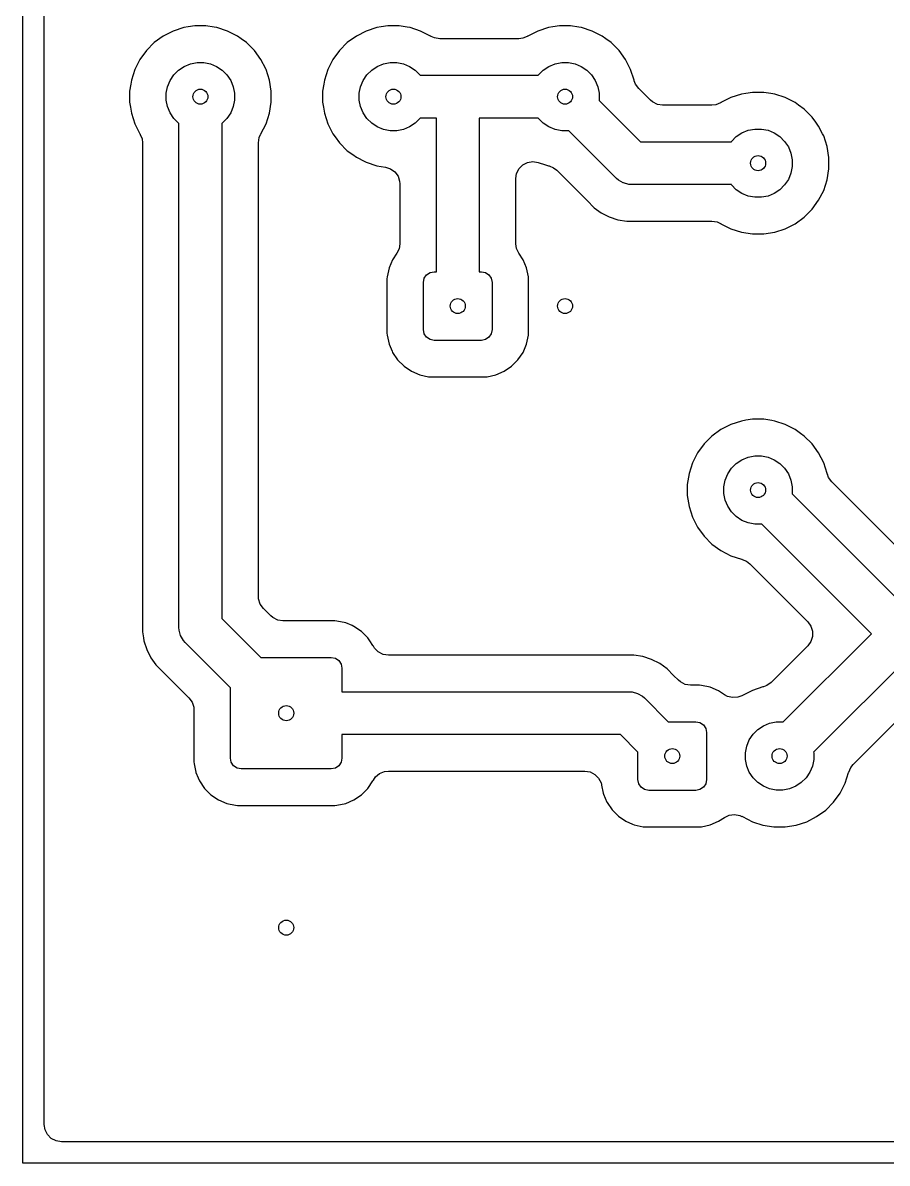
# Model space of a CAD drawing. Header units: millimetres. Extents: x 100 to 163, y -140.5 to -100.
# Drawn here: x 100 to 120.15, y -140.5 to -113.92 of the extents above; entities that cross this region are included whole.
import ezdxf

# ---------------------------------------------------------------- set-up
doc = ezdxf.new("R2010")
doc.units = ezdxf.units.MM
doc.layers.add('B.Cu', color=253, linetype='CONTINUOUS', true_color=0x83a598)
doc.layers.add('Edge.Cuts', color=40, linetype='CONTINUOUS', true_color=0xfabd2f)

msp = doc.modelspace()

# ---------------------------------------------------------------- linework, layer by layer
at = {"layer": 'B.Cu', "linetype": 'CONTINUOUS'}
for p, q in [((100.5005, -139.6005), (100.5005, -111.385946)), ((103.753505, -114.03014), (103.506427, -114.110421)), ((103.856145, -114.013884), (103.753505, -114.03014)), ((104.010103, -113.9895), (103.856145, -114.013884)), ((104.269897, -113.9895), (104.010103, -113.9895)), ((104.462344, -114.01998), (104.269897, -113.9895)), ((104.526494, -114.03014), (104.462344, -114.01998)), ((104.773572, -114.110421), (104.526494, -114.03014)), ((108.253505, -114.03014), (108.006427, -114.110421)), ((108.356145, -114.013884), (108.253505, -114.03014)), ((108.510103, -113.9895), (108.356145, -114.013884)), ((108.769897, -113.9895), (108.510103, -113.9895)), ((108.962344, -114.01998), (108.769897, -113.9895)), ((109.026494, -114.03014), (108.962344, -114.01998)), ((109.273572, -114.110421), (109.026494, -114.03014)), ((112.253505, -114.03014), (112.006427, -114.110421)), ((112.356145, -114.013884), (112.253505, -114.03014)), ((112.510103, -113.9895), (112.356145, -114.013884)), ((112.769897, -113.9895), (112.510103, -113.9895)), ((112.962344, -114.01998), (112.769897, -113.9895)), ((113.026494, -114.03014), (112.962344, -114.01998)), ((113.273572, -114.110421), (113.026494, -114.03014)), ((103.274949, -114.228365), (103.064773, -114.381067)), ((103.506424, -114.110422), (103.274949, -114.228365)), ((103.506427, -114.110421), (103.506424, -114.110422)), ((104.773575, -114.110422), (104.773572, -114.110421)), ((105.00505, -114.228365), (104.773575, -114.110422)), ((105.089195, -114.2895), (105.00505, -114.228365)), ((105.215229, -114.381069), (105.089195, -114.2895)), ((107.774949, -114.228365), (107.564773, -114.381067)), ((108.006424, -114.110422), (107.774949, -114.228365)), ((108.006427, -114.110421), (108.006424, -114.110422)), ((109.273575, -114.110422), (109.273572, -114.110421)), ((109.505046, -114.228363), (109.273575, -114.110422)), ((109.508854, -114.230697), (109.505046, -114.228363)), ((109.516965, -114.234436), (109.508854, -114.230697)), ((109.519019, -114.235483), (109.516965, -114.234436)), ((109.51906, -114.235402), (109.519019, -114.235483)), ((109.594043, -114.269972), (109.51906, -114.235402)), ((109.717341, -114.2895), (109.594043, -114.269972)), ((111.562659, -114.2895), (109.717341, -114.2895)), ((111.655815, -114.278473), (111.562659, -114.2895)), ((111.760739, -114.235008), (111.655815, -114.278473)), ((111.760981, -114.235483), (111.760739, -114.235008)), ((111.767017, -114.232407), (111.760981, -114.235483)), ((111.771146, -114.230697), (111.767017, -114.232407)), ((111.774953, -114.228363), (111.771146, -114.230697)), ((112.006424, -114.110422), (111.774953, -114.228363)), ((112.006427, -114.110421), (112.006424, -114.110422)), ((113.273575, -114.110422), (113.273572, -114.110421)), ((113.50505, -114.228365), (113.273575, -114.110422)), ((113.589195, -114.2895), (113.50505, -114.228365)), ((113.715229, -114.381069), (113.589195, -114.2895)), ((102.881067, -114.564773), (102.728365, -114.774949)), ((103.064773, -114.381067), (102.881067, -114.564773)), ((105.398931, -114.564771), (105.215229, -114.381069)), ((105.398932, -114.564773), (105.398931, -114.564771)), ((105.551634, -114.774949), (105.398932, -114.564773)), ((107.381067, -114.564773), (107.228365, -114.774949)), ((107.564773, -114.381067), (107.381067, -114.564773)), ((113.898931, -114.564771), (113.715229, -114.381069)), ((113.898932, -114.564773), (113.898931, -114.564771)), ((114.051634, -114.774949), (113.898932, -114.564773)), ((102.728365, -114.774949), (102.610422, -115.006424)), ((105.661423, -114.990422), (105.551634, -114.774949)), ((107.228365, -114.774949), (107.110422, -115.006424)), ((114.161423, -114.990422), (114.051634, -114.774949)), ((102.610421, -115.006427), (102.53014, -115.253505)), ((102.610422, -115.006424), (102.610421, -115.006427)), ((103.521592, -115.132485), (103.632485, -115.021592)), ((103.632485, -115.021592), (103.762883, -114.934463)), ((103.762883, -114.934463), (103.907772, -114.874448)), ((103.907772, -114.874448), (104.061586, -114.843852)), ((104.061586, -114.843852), (104.218414, -114.843852)), ((104.218414, -114.843852), (104.372228, -114.874448)), ((104.372228, -114.874448), (104.517117, -114.934463)), ((104.517117, -114.934463), (104.647515, -115.021592)), ((104.647515, -115.021592), (104.758408, -115.132485)), ((105.669579, -115.006428), (105.661423, -114.990422)), ((105.74986, -115.253507), (105.669579, -115.006428)), ((107.110421, -115.006427), (107.03014, -115.253505)), ((107.110422, -115.006424), (107.110421, -115.006427)), ((108.021592, -115.132485), (108.132485, -115.021592)), ((108.132485, -115.021592), (108.262883, -114.934463)), ((108.262883, -114.934463), (108.407772, -114.874448)), ((108.407772, -114.874448), (108.561586, -114.843852)), ((108.561586, -114.843852), (108.718414, -114.843852)), ((108.718414, -114.843852), (108.872228, -114.874448)), ((108.872228, -114.874448), (109.017117, -114.934463)), ((109.017117, -114.934463), (109.147515, -115.021592)), ((109.147515, -115.021592), (109.258408, -115.132485)), ((112.021592, -115.132485), (112.132485, -115.021592)), ((112.132485, -115.021592), (112.262883, -114.934463)), ((112.262883, -114.934463), (112.407772, -114.874448)), ((112.407772, -114.874448), (112.561586, -114.843852)), ((112.561586, -114.843852), (112.718414, -114.843852)), ((112.718414, -114.843852), (112.872228, -114.874448)), ((112.872228, -114.874448), (113.017117, -114.934463)), ((113.017117, -114.934463), (113.147515, -115.021592)), ((113.147515, -115.021592), (113.258408, -115.132485)), ((114.169579, -115.006428), (114.161423, -114.990422)), ((114.24986, -115.253507), (114.169579, -115.006428)), ((102.515514, -115.345855), (102.4895, -115.510103)), ((102.53014, -115.253505), (102.515514, -115.345855)), ((103.374448, -115.407772), (103.434463, -115.262883)), ((103.434463, -115.262883), (103.521592, -115.132485)), ((104.758408, -115.132485), (104.845537, -115.262883)), ((104.845537, -115.262883), (104.905552, -115.407772)), ((105.7905, -115.510103), (105.74986, -115.253507)), ((107.015514, -115.345855), (106.9895, -115.510103)), ((107.03014, -115.253505), (107.015514, -115.345855)), ((107.874448, -115.407772), (107.934463, -115.262883)), ((107.934463, -115.262883), (108.021592, -115.132485)), ((109.258408, -115.132485), (109.263429, -115.14)), ((109.263429, -115.14), (110.14, -115.14)), ((110.14, -115.14), (112.016571, -115.14)), ((112.016571, -115.14), (112.021592, -115.132485)), ((113.258408, -115.132485), (113.345537, -115.262883)), ((113.345537, -115.262883), (113.405552, -115.407772)), ((114.24986, -115.25351), (114.24986, -115.253507)), ((114.249861, -115.253512), (114.24986, -115.25351)), ((114.250904, -115.257856), (114.249861, -115.253512)), ((114.253994, -115.266232), (114.250904, -115.257856)), ((114.254704, -115.268417), (114.253994, -115.266232)), ((114.254789, -115.268389), (114.254704, -115.268417)), ((114.283368, -115.345855), (114.254789, -115.268389)), ((114.356744, -115.446849), (114.283368, -115.345855)), ((102.4895, -115.510103), (102.4895, -115.769897)), ((103.343852, -115.561586), (103.374448, -115.407772)), ((103.343852, -115.718414), (103.343852, -115.561586)), ((104.905552, -115.407772), (104.936148, -115.561586)), ((104.936148, -115.561586), (104.936148, -115.718414)), ((105.7905, -115.769897), (105.7905, -115.510103)), ((106.9895, -115.510103), (106.9895, -115.769897)), ((107.843852, -115.561586), (107.874448, -115.407772)), ((107.843852, -115.718414), (107.843852, -115.561586)), ((113.405552, -115.407772), (113.436148, -115.561586)), ((113.436148, -115.561586), (113.436148, -115.718414)), ((114.632531, -115.722636), (114.356744, -115.446849)), ((116.753505, -115.58014), (116.506427, -115.660421)), ((116.856145, -115.563884), (116.753505, -115.58014)), ((117.010103, -115.5395), (116.856145, -115.563884)), ((117.269897, -115.5395), (117.010103, -115.5395)), ((117.436937, -115.565956), (117.269897, -115.5395)), ((117.526494, -115.58014), (117.436937, -115.565956)), ((117.773572, -115.660421), (117.526494, -115.58014)), ((102.4895, -115.769897), (102.507958, -115.886438)), ((102.507958, -115.886438), (102.53014, -116.026494)), ((103.374448, -115.872228), (103.343852, -115.718414)), ((103.434463, -116.017117), (103.374448, -115.872228)), ((104.905552, -115.872228), (104.845537, -116.017117)), ((104.936148, -115.718414), (104.905552, -115.872228)), ((105.74986, -116.026493), (105.7905, -115.769897)), ((106.9895, -115.769897), (107.007958, -115.886438)), ((107.007958, -115.886438), (107.03014, -116.026494)), ((107.874448, -115.872228), (107.843852, -115.718414)), ((107.934463, -116.017117), (107.874448, -115.872228)), ((113.436148, -115.718414), (113.434384, -115.727278)), ((113.434384, -115.727278), (114.397106, -116.69)), ((114.680141, -115.763298), (114.632531, -115.722636)), ((114.791369, -115.819972), (114.680141, -115.763298)), ((114.914667, -115.8395), (114.791369, -115.819972)), ((116.062659, -115.8395), (114.914667, -115.8395)), ((116.155815, -115.828473), (116.062659, -115.8395)), ((116.260739, -115.785008), (116.155815, -115.828473)), ((116.260981, -115.785483), (116.260739, -115.785008)), ((116.267017, -115.782407), (116.260981, -115.785483)), ((116.271146, -115.780697), (116.267017, -115.782407)), ((116.274953, -115.778363), (116.271146, -115.780697)), ((116.506424, -115.660422), (116.274953, -115.778363)), ((116.506427, -115.660421), (116.506424, -115.660422)), ((117.773575, -115.660422), (117.773572, -115.660421)), ((118.00505, -115.778365), (117.773575, -115.660422)), ((118.084712, -115.836243), (118.00505, -115.778365)), ((118.215229, -115.931069), (118.084712, -115.836243)), ((102.53014, -116.026494), (102.610421, -116.273572)), ((103.521592, -116.147515), (103.434463, -116.017117)), ((103.632485, -116.258408), (103.521592, -116.147515)), ((104.758408, -116.147515), (104.647515, -116.258408)), ((104.845537, -116.017117), (104.758408, -116.147515)), ((105.669579, -116.273572), (105.74986, -116.026493)), ((107.03014, -116.026494), (107.110421, -116.273572)), ((108.021592, -116.147515), (107.934463, -116.017117)), ((108.132485, -116.258408), (108.021592, -116.147515)), ((109.258408, -116.147515), (109.147515, -116.258408)), ((109.263429, -116.14), (109.258408, -116.147515)), ((109.64, -116.14), (109.263429, -116.14)), ((109.64, -119.72), (109.64, -116.14)), ((112.016571, -116.14), (110.64, -116.14)), ((110.64, -116.14), (110.64, -119.72)), ((112.021592, -116.147515), (112.016571, -116.14)), ((112.132485, -116.258408), (112.021592, -116.147515)), ((118.398931, -116.114771), (118.215229, -115.931069)), ((118.487179, -116.236234), (118.398931, -116.114771)), ((102.610421, -116.273572), (102.610422, -116.273575)), ((102.610422, -116.273575), (102.728363, -116.505046)), ((103.64, -116.263429), (103.632485, -116.258408)), ((103.64, -128.01), (103.64, -116.263429)), ((104.647515, -116.258408), (104.64, -116.263429)), ((104.64, -116.263429), (104.64, -127.802894)), ((105.551634, -116.505051), (105.669579, -116.273572)), ((107.110421, -116.273572), (107.110422, -116.273575)), ((107.110422, -116.273575), (107.228365, -116.50505)), ((108.262883, -116.345537), (108.132485, -116.258408)), ((108.407772, -116.405552), (108.262883, -116.345537)), ((108.561586, -116.436148), (108.407772, -116.405552)), ((108.872228, -116.405552), (108.718414, -116.436148)), ((109.017117, -116.345537), (108.872228, -116.405552)), ((109.147515, -116.258408), (109.017117, -116.345537)), ((112.262883, -116.345537), (112.132485, -116.258408)), ((112.407772, -116.405552), (112.262883, -116.345537)), ((112.561586, -116.436148), (112.407772, -116.405552)), ((116.762883, -116.484463), (116.907772, -116.424448)), ((116.907772, -116.424448), (117.061586, -116.393852)), ((117.061586, -116.393852), (117.218414, -116.393852)), ((117.218414, -116.393852), (117.372228, -116.424448)), ((117.372228, -116.424448), (117.517117, -116.484463)), ((118.551634, -116.324949), (118.487179, -116.236234)), ((118.6434, -116.50505), (118.551634, -116.324949)), ((102.728363, -116.505046), (102.730703, -116.508864)), ((102.730703, -116.508864), (102.732416, -116.513)), ((102.732416, -116.513), (102.735483, -116.519019)), ((102.735483, -116.519019), (102.735009, -116.51926)), ((102.735009, -116.51926), (102.778475, -116.624196)), ((102.778475, -116.624196), (102.7895, -116.717342)), ((105.4905, -116.717342), (105.510028, -116.594044)), ((105.510028, -116.594044), (105.544596, -116.519059)), ((105.544517, -116.519019), (105.54555, -116.51699)), ((105.544596, -116.519059), (105.544517, -116.519019)), ((105.54555, -116.51699), (105.549297, -116.508864)), ((105.549297, -116.508864), (105.551627, -116.50506)), ((105.551627, -116.50506), (105.551634, -116.505051)), ((107.228365, -116.50505), (107.27762, -116.572843)), ((107.27762, -116.572843), (107.381069, -116.715229)), ((108.718414, -116.436148), (108.561586, -116.436148)), ((112.718414, -116.436148), (112.561586, -116.436148)), ((112.727278, -116.434384), (112.718414, -116.436148)), ((113.836447, -117.543553), (112.727278, -116.434384)), ((114.397106, -116.69), (116.516571, -116.69)), ((116.516571, -116.69), (116.521592, -116.682485)), ((116.521592, -116.682485), (116.632485, -116.571592)), ((116.632485, -116.571592), (116.762883, -116.484463)), ((117.517117, -116.484463), (117.647515, -116.571592)), ((117.647515, -116.571592), (117.758408, -116.682485)), ((117.758408, -116.682485), (117.845537, -116.812883)), ((118.669579, -116.556428), (118.6434, -116.50505)), ((118.74986, -116.803507), (118.669579, -116.556428)), ((102.7895, -116.717342), (102.7895, -128.116287)), ((105.4905, -127.285333), (105.4905, -116.717342)), ((107.381069, -116.715229), (107.564771, -116.898931)), ((107.564771, -116.898931), (107.690805, -116.9905)), ((117.845537, -116.812883), (117.905552, -116.957772)), ((117.905552, -116.957772), (117.936148, -117.111586)), ((118.7905, -117.060103), (118.74986, -116.803507)), ((107.690805, -116.9905), (107.774949, -117.051634)), ((107.774949, -117.051634), (107.975018, -117.153575)), ((107.975018, -117.153575), (108.006428, -117.169579)), ((108.006428, -117.169579), (108.253507, -117.24986)), ((111.654974, -117.228322), (111.766202, -117.171648)), ((111.766202, -117.171648), (111.8895, -117.15212)), ((111.8895, -117.15212), (112.012793, -117.171647)), ((112.012793, -117.171647), (112.012798, -117.171648)), ((112.012798, -117.171648), (112.012798, -117.171649)), ((112.012798, -117.171649), (112.18722, -117.228322)), ((117.936148, -117.111586), (117.936148, -117.268414)), ((118.7905, -117.319897), (118.7905, -117.060103)), ((108.253507, -117.24986), (108.452919, -117.281443)), ((108.452919, -117.281443), (108.571641, -117.320018)), ((108.571641, -117.320018), (108.672635, -117.393393)), ((108.672635, -117.393393), (108.746011, -117.494387)), ((111.4905, -117.55112), (111.510028, -117.427822)), ((111.510028, -117.427822), (111.566702, -117.316594)), ((111.566702, -117.316594), (111.654974, -117.228322)), ((112.18722, -117.228322), (112.253507, -117.24986)), ((112.253507, -117.24986), (112.253513, -117.249861)), ((112.253513, -117.249861), (112.257856, -117.250904)), ((112.257856, -117.250904), (112.261994, -117.252618)), ((112.261994, -117.252618), (112.268417, -117.254705)), ((112.268417, -117.254705), (112.268252, -117.25521)), ((112.268252, -117.25521), (112.373188, -117.298676)), ((112.373188, -117.298676), (112.446849, -117.356744)), ((112.446849, -117.356744), (113.159893, -118.069788)), ((117.905552, -117.422228), (117.845537, -117.567117)), ((117.936148, -117.268414), (117.905552, -117.422228)), ((118.74986, -117.576493), (118.7905, -117.319897)), ((108.746011, -117.494387), (108.784587, -117.613111)), ((108.784587, -117.613111), (108.7895, -117.67553)), ((108.7895, -117.67553), (108.7895, -119.067006)), ((111.4905, -119.067006), (111.4905, -117.55112)), ((113.885603, -117.586661), (113.836447, -117.543553)), ((113.885619, -117.586677), (113.885603, -117.586661)), ((113.992556, -117.648417), (113.885619, -117.586677)), ((113.998658, -117.65194), (113.992556, -117.648417)), ((114.124737, -117.685723), (113.998658, -117.65194)), ((114.124752, -117.685723), (114.124737, -117.685723)), ((114.19, -117.69), (114.124752, -117.685723)), ((116.516571, -117.69), (114.19, -117.69)), ((116.521592, -117.697515), (116.516571, -117.69)), ((116.632485, -117.808408), (116.521592, -117.697515)), ((117.758408, -117.697515), (117.647515, -117.808408)), ((117.845537, -117.567117), (117.758408, -117.697515)), ((118.669579, -117.823572), (118.74986, -117.576493)), ((116.762883, -117.895537), (116.632485, -117.808408)), ((116.907772, -117.955552), (116.762883, -117.895537)), ((117.061586, -117.986148), (116.907772, -117.955552)), ((117.218414, -117.986148), (117.061586, -117.986148)), ((117.372228, -117.955552), (117.218414, -117.986148)), ((117.517117, -117.895537), (117.372228, -117.955552)), ((117.647515, -117.808408), (117.517117, -117.895537)), ((118.551634, -118.055051), (118.669579, -117.823572)), ((113.159893, -118.069788), (113.159896, -118.069792)), ((113.159896, -118.069792), (113.310208, -118.220104)), ((113.310208, -118.220104), (113.32158, -118.228366)), ((113.32158, -118.228366), (113.482182, -118.34505)), ((118.215229, -118.448931), (118.398931, -118.265229)), ((118.398931, -118.265229), (118.551634, -118.055051)), ((113.482182, -118.34505), (113.482184, -118.345051)), ((113.482184, -118.345051), (113.671588, -118.441557)), ((113.671588, -118.441557), (113.873757, -118.507246)), ((113.873757, -118.507246), (114.083713, -118.5405)), ((114.083713, -118.5405), (116.062659, -118.5405)), ((116.062659, -118.5405), (116.185957, -118.560028)), ((118.005051, -118.601634), (118.215229, -118.448931)), ((116.185957, -118.560028), (116.260939, -118.594597)), ((116.260939, -118.594597), (116.260981, -118.594517)), ((116.260981, -118.594517), (116.263034, -118.595563)), ((116.263034, -118.595563), (116.271146, -118.599303)), ((116.271146, -118.599303), (116.274945, -118.601631)), ((116.274945, -118.601631), (116.274949, -118.601634)), ((116.274949, -118.601634), (116.506428, -118.719579)), ((116.506428, -118.719579), (116.753507, -118.79986)), ((116.753507, -118.79986), (117.010103, -118.8405)), ((117.269897, -118.8405), (117.526493, -118.79986)), ((117.526493, -118.79986), (117.773572, -118.719579)), ((117.773572, -118.719579), (118.005051, -118.601634)), ((108.7895, -119.067006), (108.769972, -119.190304)), ((111.506132, -119.177595), (111.4905, -119.067006)), ((117.010103, -118.8405), (117.010106, -118.8405)), ((117.010106, -118.8405), (117.269894, -118.8405)), ((117.269894, -118.8405), (117.269897, -118.8405)), ((108.720931, -119.290649), (108.619722, -119.440183)), ((108.769972, -119.190304), (108.720931, -119.290649)), ((111.559069, -119.290649), (111.506132, -119.177595)), ((111.660277, -119.440183), (111.559069, -119.290649)), ((108.619722, -119.440183), (108.536988, -119.633383)), ((111.660278, -119.440185), (111.660277, -119.440183)), ((111.660279, -119.440187), (111.660278, -119.440185)), ((111.743013, -119.633388), (111.660279, -119.440187)), ((108.492311, -119.838761), (108.4895, -119.885946)), ((108.536988, -119.633383), (108.492311, -119.838761)), ((109.34, -119.97), (109.35903, -119.874329)), ((109.35903, -119.874329), (109.413223, -119.793223)), ((109.413223, -119.793223), (109.494329, -119.73903)), ((109.494329, -119.73903), (109.59, -119.72)), ((109.59, -119.72), (109.64, -119.72)), ((110.64, -119.72), (110.69, -119.72)), ((110.69, -119.72), (110.785671, -119.73903)), ((110.785671, -119.73903), (110.866777, -119.793223)), ((110.866777, -119.793223), (110.92097, -119.874329)), ((110.92097, -119.874329), (110.94, -119.97)), ((111.787688, -119.838755), (111.743013, -119.633388)), ((111.7905, -119.885962), (111.787688, -119.838755)), ((108.4895, -119.885946), (108.4895, -121.154053)), ((109.34, -121.07), (109.34, -119.97)), ((110.94, -119.97), (110.94, -121.07)), ((111.7905, -121.154038), (111.7905, -119.885962)), ((108.4895, -121.154053), (108.492311, -121.201238)), ((108.492311, -121.201238), (108.492311, -121.201241)), ((108.492311, -121.201241), (108.492312, -121.201245)), ((108.492312, -121.201245), (108.536987, -121.406612)), ((109.35903, -121.165671), (109.34, -121.07)), ((109.413223, -121.246777), (109.35903, -121.165671)), ((110.92097, -121.165671), (110.866777, -121.246777)), ((110.94, -121.07), (110.92097, -121.165671)), ((111.743013, -121.406612), (111.787688, -121.201245)), ((111.787688, -121.201245), (111.7905, -121.154038)), ((108.536987, -121.406612), (108.536988, -121.406616)), ((108.536988, -121.406616), (108.609452, -121.575832)), ((109.494329, -121.30097), (109.413223, -121.246777)), ((109.59, -121.32), (109.494329, -121.30097)), ((110.69, -121.32), (109.59, -121.32)), ((110.785671, -121.30097), (110.69, -121.32)), ((110.866777, -121.246777), (110.785671, -121.30097)), ((111.660279, -121.599813), (111.743013, -121.406612)), ((108.609452, -121.575832), (108.619721, -121.599813)), ((108.619721, -121.599813), (108.737523, -121.773865)), ((111.542477, -121.773865), (111.660279, -121.599813)), ((108.737523, -121.773865), (108.886135, -121.922477)), ((108.886135, -121.922477), (109.060187, -122.040279)), ((111.219813, -122.040279), (111.393865, -121.922477)), ((111.393865, -121.922477), (111.542477, -121.773865)), ((109.060187, -122.040279), (109.253388, -122.123013)), ((109.253388, -122.123013), (109.458755, -122.167688)), ((109.458755, -122.167688), (109.505962, -122.1705)), ((109.505962, -122.1705), (109.505976, -122.1705)), ((109.505976, -122.1705), (110.774024, -122.1705)), ((110.774024, -122.1705), (110.774038, -122.1705)), ((110.774038, -122.1705), (110.821245, -122.167688)), ((110.821245, -122.167688), (111.026612, -122.123013)), ((111.026612, -122.123013), (111.219813, -122.040279)), ((116.506424, -123.280422), (116.274949, -123.398365)), ((116.506427, -123.280421), (116.506424, -123.280422)), ((116.753505, -123.20014), (116.506427, -123.280421)), ((116.856145, -123.183884), (116.753505, -123.20014)), ((117.010103, -123.1595), (116.856145, -123.183884)), ((117.269897, -123.1595), (117.010103, -123.1595)), ((117.462344, -123.18998), (117.269897, -123.1595)), ((117.526494, -123.20014), (117.462344, -123.18998)), ((117.773572, -123.280421), (117.526494, -123.20014)), ((117.773575, -123.280422), (117.773572, -123.280421)), ((118.00505, -123.398365), (117.773575, -123.280422)), ((116.064773, -123.551067), (115.881067, -123.734773)), ((116.274949, -123.398365), (116.064773, -123.551067)), ((118.131902, -123.490528), (118.00505, -123.398365)), ((118.215229, -123.551069), (118.131902, -123.490528)), ((118.398931, -123.734771), (118.215229, -123.551069)), ((115.881067, -123.734773), (115.728365, -123.944949)), ((118.551634, -123.944949), (118.398931, -123.734771)), ((115.728365, -123.944949), (115.610422, -124.176424)), ((116.632485, -124.191592), (116.762883, -124.104463)), ((116.762883, -124.104463), (116.907772, -124.044448)), ((116.907772, -124.044448), (117.061586, -124.013852)), ((117.061586, -124.013852), (117.218414, -124.013852)), ((117.218414, -124.013852), (117.372228, -124.044448)), ((117.372228, -124.044448), (117.517117, -124.104463)), ((117.517117, -124.104463), (117.647515, -124.191592)), ((118.669579, -124.176428), (118.551634, -123.944949)), ((115.610421, -124.176427), (115.53014, -124.423505)), ((115.610422, -124.176424), (115.610421, -124.176427)), ((116.434463, -124.432883), (116.521592, -124.302485)), ((116.521592, -124.302485), (116.632485, -124.191592)), ((117.647515, -124.191592), (117.758408, -124.302485)), ((117.758408, -124.302485), (117.845537, -124.432883)), ((118.74986, -124.423507), (118.669579, -124.176428)), ((115.53014, -124.423505), (115.4895, -124.680105)), ((116.343852, -124.731586), (116.374448, -124.577772)), ((116.374448, -124.577772), (116.434463, -124.432883)), ((117.845537, -124.432883), (117.905552, -124.577772)), ((117.905552, -124.577772), (117.936148, -124.731586)), ((118.74986, -124.42351), (118.74986, -124.423507)), ((118.749861, -124.423512), (118.74986, -124.42351)), ((118.750901, -124.427844), (118.749861, -124.423512)), ((118.753984, -124.436203), (118.750901, -124.427844)), ((118.754704, -124.438417), (118.753984, -124.436203)), ((118.75479, -124.438388), (118.754704, -124.438417)), ((118.783367, -124.515853), (118.75479, -124.438388)), ((118.856743, -124.616847), (118.783367, -124.515853)), ((120.872532, -126.632636), (118.856743, -124.616847)), ((115.4895, -124.680105), (115.4895, -124.939894)), ((116.343852, -124.888414), (116.343852, -124.731586)), ((116.374448, -125.042228), (116.343852, -124.888414)), ((117.936148, -124.888414), (117.934384, -124.897278)), ((117.934384, -124.897278), (120.637107, -127.6)), ((117.936148, -124.731586), (117.936148, -124.888414)), ((115.4895, -124.939894), (115.53014, -125.196494)), ((115.53014, -125.196494), (115.610421, -125.443572)), ((116.434463, -125.187117), (116.374448, -125.042228)), ((116.521592, -125.317515), (116.434463, -125.187117)), ((115.610421, -125.443572), (115.610422, -125.443575)), ((115.610422, -125.443575), (115.728365, -125.67505)), ((116.632485, -125.428408), (116.521592, -125.317515)), ((116.762883, -125.515537), (116.632485, -125.428408)), ((115.728365, -125.67505), (115.728366, -125.675051)), ((115.728366, -125.675051), (115.881069, -125.885229)), ((116.907772, -125.575552), (116.762883, -125.515537)), ((117.061586, -125.606148), (116.907772, -125.575552)), ((117.218414, -125.606148), (117.061586, -125.606148)), ((117.227278, -125.604384), (117.218414, -125.606148)), ((119.782893, -128.16), (117.227278, -125.604384)), ((115.881069, -125.885229), (116.064771, -126.068931)), ((116.064771, -126.068931), (116.274949, -126.221634)), ((116.274949, -126.221634), (116.506428, -126.339579)), ((116.506428, -126.339579), (116.753507, -126.41986)), ((116.753507, -126.41986), (116.75351, -126.41986)), ((116.75351, -126.41986), (116.753512, -126.419861)), ((116.753512, -126.419861), (116.757844, -126.420901)), ((116.757844, -126.420901), (116.761962, -126.422606)), ((116.761962, -126.422606), (116.768417, -126.424704)), ((116.768417, -126.424704), (116.768252, -126.425211)), ((116.768252, -126.425211), (116.873178, -126.468669)), ((116.873178, -126.468669), (116.946847, -126.526743)), ((116.946847, -126.526743), (118.297968, -127.877864)), ((105.495412, -127.347749), (105.4905, -127.285333)), ((105.533988, -127.466474), (105.495412, -127.347749)), ((105.607364, -127.567468), (105.533988, -127.466474)), ((105.78253, -127.742635), (105.607364, -127.567468)), ((104.64, -127.802894), (105.547106, -128.71)), ((105.83014, -127.783298), (105.78253, -127.742635)), ((105.941368, -127.839972), (105.83014, -127.783298)), ((106.064666, -127.8595), (105.941368, -127.839972)), ((102.7895, -128.116287), (102.81165, -128.256135)), ((103.644277, -128.075247), (103.64, -128.01)), ((103.644277, -128.075263), (103.644277, -128.075247)), ((103.67806, -128.201342), (103.644277, -128.075263)), ((107.274038, -127.8595), (106.064666, -127.8595)), ((107.274053, -127.8595), (107.274038, -127.8595)), ((107.32124, -127.862311), (107.274053, -127.8595)), ((107.321245, -127.862312), (107.321238, -127.862311)), ((107.321238, -127.862311), (107.32124, -127.862311)), ((107.526612, -127.906987), (107.321245, -127.862312)), ((107.526616, -127.906988), (107.526612, -127.906987)), ((107.674001, -127.970103), (107.526616, -127.906988)), ((107.719813, -127.989721), (107.674001, -127.970103)), ((107.893865, -128.107523), (107.719813, -127.989721)), ((108.042477, -128.256135), (107.893865, -128.107523)), ((118.297968, -127.877864), (118.371344, -127.978858)), ((118.371344, -127.978858), (118.40992, -128.097583)), ((118.40992, -128.097583), (118.40992, -128.222417)), ((102.81165, -128.256135), (102.822755, -128.326248)), ((102.822755, -128.326248), (102.888442, -128.52841)), ((103.743323, -128.314381), (103.67806, -128.201342)), ((103.743338, -128.314396), (103.743323, -128.314381)), ((103.786447, -128.363553), (103.743338, -128.314396)), ((104.84, -129.417106), (103.786447, -128.363553)), ((108.089931, -128.326248), (108.042477, -128.256135)), ((108.160284, -128.430194), (108.089931, -128.326248)), ((117.727278, -130.215615), (119.782893, -128.16)), ((118.371344, -128.341142), (118.297968, -128.442136)), ((118.40992, -128.222417), (118.371344, -128.341142)), ((102.888442, -128.52841), (102.984949, -128.717817)), ((108.169388, -128.446867), (108.160284, -128.430194)), ((108.171009, -128.445981), (108.169388, -128.446867)), ((108.198862, -128.495026), (108.171009, -128.445981)), ((108.287134, -128.583298), (108.198862, -128.495026)), ((108.398362, -128.639972), (108.287134, -128.583298)), ((108.52166, -128.6595), (108.398362, -128.639972)), ((118.297967, -128.442136), (117.446847, -129.293255)), ((118.297968, -128.442136), (118.297967, -128.442136)), ((120.757107, -128.6), (118.434384, -130.922721)), ((102.984949, -128.717817), (103.102858, -128.880105)), ((103.102858, -128.880105), (103.109896, -128.889792)), ((103.109896, -128.889792), (103.260208, -129.040104)), ((105.547106, -128.71), (107.19, -128.71)), ((107.19, -128.71), (107.285671, -128.72903)), ((107.285671, -128.72903), (107.366777, -128.783223)), ((107.366777, -128.783223), (107.42097, -128.864329)), ((107.42097, -128.864329), (107.44, -128.96)), ((114.246284, -128.6595), (108.52166, -128.6595)), ((114.246287, -128.6595), (114.246284, -128.6595)), ((114.456243, -128.692754), (114.246287, -128.6595)), ((114.456244, -128.692754), (114.456243, -128.692754)), ((114.456248, -128.692755), (114.456244, -128.692754)), ((114.65841, -128.758442), (114.456248, -128.692755)), ((114.847817, -128.854949), (114.65841, -128.758442)), ((115.018077, -128.97865), (114.847817, -128.854949)), ((103.260208, -129.040104), (103.260211, -129.040106)), ((103.260211, -129.040106), (103.872636, -129.652531)), ((107.44, -128.96), (107.44, -129.51)), ((115.019792, -128.979896), (115.018077, -128.97865)), ((115.170104, -129.130208), (115.019792, -128.979896)), ((115.170106, -129.130211), (115.170104, -129.130208)), ((115.282531, -129.242636), (115.170106, -129.130211)), ((104.84, -131.06), (104.84, -129.417106)), ((115.330141, -129.283298), (115.282531, -129.242636)), ((115.441369, -129.339972), (115.330141, -129.283298)), ((115.564667, -129.3595), (115.441369, -129.339972)), ((115.774038, -129.3595), (115.564667, -129.3595)), ((115.774053, -129.3595), (115.774038, -129.3595)), ((115.82124, -129.362311), (115.774053, -129.3595)), ((115.821245, -129.362312), (115.821238, -129.362311)), ((115.821238, -129.362311), (115.82124, -129.362311)), ((116.026612, -129.406987), (115.821245, -129.362312)), ((116.026616, -129.406988), (116.026612, -129.406987)), ((116.219813, -129.489721), (116.026616, -129.406988)), ((117.253505, -129.400139), (117.006438, -129.480417)), ((117.257873, -129.399091), (117.253505, -129.400139)), ((117.266285, -129.395987), (117.257873, -129.399091)), ((117.268416, -129.395295), (117.266285, -129.395987)), ((117.345854, -129.366631), (117.268388, -129.395211)), ((117.268388, -129.395211), (117.268416, -129.395295)), ((117.446847, -129.293255), (117.345854, -129.366631)), ((103.872636, -129.652531), (103.946012, -129.753525)), ((107.44, -129.51), (114.14, -129.51)), ((114.14, -129.51), (114.205248, -129.514277)), ((114.205248, -129.514277), (114.205263, -129.514277)), ((114.205263, -129.514277), (114.331342, -129.54806)), ((114.331342, -129.54806), (114.444381, -129.613323)), ((114.444381, -129.613323), (114.444396, -129.613338)), ((114.444396, -129.613338), (114.493553, -129.656447)), ((114.493553, -129.656447), (115.047107, -130.21)), ((116.354934, -129.581174), (116.219813, -129.489721)), ((116.425647, -129.619271), (116.354934, -129.581174)), ((116.547014, -129.648493), (116.425647, -129.619271)), ((116.67147, -129.638779), (116.547014, -129.648493)), ((116.759418, -129.602416), (116.67147, -129.638779)), ((116.760981, -129.605483), (116.759418, -129.602416)), ((117.006424, -129.480422), (116.760981, -129.605483)), ((117.006438, -129.480417), (117.006424, -129.480422)), ((119.356745, -131.203149), (120.992532, -129.567364)), ((103.946012, -129.753525), (103.984588, -129.87225)), ((103.984588, -129.87225), (103.9895, -129.934667)), ((103.9895, -129.934667), (103.9895, -131.144053)), ((115.047107, -130.21), (115.69, -130.21)), ((115.69, -130.21), (115.785671, -130.22903)), ((115.785671, -130.22903), (115.866777, -130.283223)), ((117.262883, -130.304463), (117.407772, -130.244448)), ((117.407772, -130.244448), (117.561586, -130.213852)), ((117.561586, -130.213852), (117.718414, -130.213852)), ((117.718414, -130.213852), (117.727278, -130.215615)), ((113.932894, -130.51), (107.44, -130.51)), ((107.44, -130.51), (107.44, -131.06)), ((114.34, -130.917106), (113.932894, -130.51)), ((115.866777, -130.283223), (115.92097, -130.364329)), ((115.92097, -130.364329), (115.94, -130.46)), ((115.94, -130.46), (115.94, -131.56)), ((116.934463, -130.632883), (117.021592, -130.502485)), ((117.021592, -130.502485), (117.132485, -130.391592)), ((117.132485, -130.391592), (117.262883, -130.304463)), ((116.843852, -130.931586), (116.874448, -130.777772)), ((116.874448, -130.777772), (116.934463, -130.632883)), ((114.34, -131.56), (114.34, -130.917106)), ((116.843852, -131.088414), (116.843852, -130.931586)), ((118.434384, -130.922721), (118.436148, -130.931586)), ((118.436148, -130.931586), (118.436148, -131.088414)), ((103.9895, -131.144053), (103.992311, -131.191238)), ((103.992311, -131.191238), (103.992311, -131.191241)), ((103.992311, -131.191241), (103.992312, -131.191245)), ((103.992312, -131.191245), (104.033718, -131.381583)), ((104.85903, -131.155671), (104.84, -131.06)), ((104.913223, -131.236777), (104.85903, -131.155671)), ((104.994329, -131.29097), (104.913223, -131.236777)), ((105.09, -131.31), (104.994329, -131.29097)), ((107.19, -131.31), (105.09, -131.31)), ((107.285671, -131.29097), (107.19, -131.31)), ((107.366777, -131.236777), (107.285671, -131.29097)), ((107.42097, -131.155671), (107.366777, -131.236777)), ((107.44, -131.06), (107.42097, -131.155671)), ((116.874448, -131.242228), (116.843852, -131.088414)), ((116.934463, -131.387117), (116.874448, -131.242228)), ((118.405552, -131.242228), (118.345537, -131.387117)), ((118.436148, -131.088414), (118.405552, -131.242228)), ((119.25521, -131.381747), (119.298671, -131.276818)), ((119.298671, -131.276818), (119.356745, -131.203149)), ((104.033718, -131.381583), (104.036988, -131.396616)), ((104.036988, -131.396616), (104.089734, -131.519788)), ((104.089734, -131.519788), (104.119721, -131.589813)), ((108.160284, -131.589805), (108.169388, -131.573133)), ((108.169388, -131.573133), (108.172308, -131.574727)), ((108.172308, -131.574727), (108.221375, -131.496765)), ((108.221375, -131.496765), (108.317261, -131.416831)), ((108.317261, -131.416831), (108.433156, -131.37044)), ((108.433156, -131.37044), (108.52166, -131.3605)), ((108.52166, -131.3605), (113.098946, -131.3605)), ((113.098946, -131.3605), (113.222244, -131.380028)), ((113.222244, -131.380028), (113.333472, -131.436702)), ((113.333472, -131.436702), (113.421744, -131.524974)), ((113.421744, -131.524974), (113.478418, -131.636202)), ((114.35903, -131.655671), (114.34, -131.56)), ((115.94, -131.56), (115.92097, -131.655671)), ((117.021592, -131.517515), (116.934463, -131.387117)), ((117.132485, -131.628408), (117.021592, -131.517515)), ((118.258408, -131.517515), (118.147515, -131.628408)), ((118.345537, -131.387117), (118.258408, -131.517515)), ((119.169579, -131.643572), (119.24986, -131.396493)), ((119.24986, -131.396493), (119.249861, -131.396481)), ((119.249861, -131.396481), (119.250902, -131.392151)), ((119.250902, -131.392151), (119.25261, -131.388025)), ((119.25261, -131.388025), (119.254704, -131.381583)), ((119.254704, -131.381583), (119.25521, -131.381747)), ((104.119721, -131.589813), (104.237523, -131.763865)), ((104.237523, -131.763865), (104.386135, -131.912477)), ((107.893865, -131.912477), (108.042477, -131.763865)), ((108.042477, -131.763865), (108.160279, -131.589813)), ((108.160279, -131.589811), (108.160284, -131.589805)), ((108.160279, -131.589813), (108.160279, -131.589811)), ((113.478418, -131.636202), (113.487656, -131.676457)), ((113.487656, -131.676457), (113.489031, -131.676158)), ((113.489031, -131.676158), (113.492311, -131.691239)), ((113.492311, -131.691239), (113.492312, -131.691245)), ((113.492312, -131.691245), (113.532297, -131.875051)), ((114.413223, -131.736777), (114.35903, -131.655671)), ((114.494329, -131.79097), (114.413223, -131.736777)), ((114.59, -131.81), (114.494329, -131.79097)), ((115.69, -131.81), (114.59, -131.81)), ((115.785671, -131.79097), (115.69, -131.81)), ((115.866777, -131.736777), (115.785671, -131.79097)), ((115.92097, -131.655671), (115.866777, -131.736777)), ((117.262883, -131.715537), (117.132485, -131.628408)), ((117.407772, -131.775552), (117.262883, -131.715537)), ((117.561586, -131.806148), (117.407772, -131.775552)), ((117.718414, -131.806148), (117.561586, -131.806148)), ((117.872228, -131.775552), (117.718414, -131.806148)), ((118.017117, -131.715537), (117.872228, -131.775552)), ((118.147515, -131.628408), (118.017117, -131.715537)), ((119.051634, -131.875051), (119.169579, -131.643572)), ((104.386135, -131.912477), (104.560187, -132.030279)), ((104.560187, -132.030279), (104.753388, -132.113013)), ((107.526612, -132.113013), (107.719813, -132.030279)), ((107.719813, -132.030279), (107.893865, -131.912477)), ((113.532297, -131.875051), (113.536988, -131.896616)), ((113.536988, -131.896616), (113.617757, -132.085226)), ((113.617757, -132.085226), (113.619721, -132.089813)), ((113.619721, -132.089813), (113.737523, -132.263865)), ((118.715229, -132.268931), (118.898931, -132.085229)), ((118.898931, -132.085229), (119.051634, -131.875051)), ((104.753388, -132.113013), (104.958755, -132.157688)), ((104.958755, -132.157688), (105.005962, -132.1605)), ((105.005962, -132.1605), (105.005976, -132.1605)), ((105.005976, -132.1605), (107.274024, -132.1605)), ((107.274024, -132.1605), (107.274038, -132.1605)), ((107.274038, -132.1605), (107.321245, -132.157688)), ((107.321245, -132.157688), (107.526612, -132.113013)), ((113.737523, -132.263865), (113.886135, -132.412477)), ((116.467987, -132.385888), (116.591867, -132.370477)), ((116.591867, -132.370477), (116.714446, -132.394102)), ((118.505051, -132.421634), (118.715229, -132.268931)), ((113.886135, -132.412477), (114.060187, -132.530279)), ((114.060187, -132.530279), (114.215134, -132.596631)), ((114.215134, -132.596631), (114.253378, -132.613009)), ((114.253378, -132.613009), (114.253388, -132.613013)), ((114.253388, -132.613013), (114.458755, -132.657688)), ((115.821245, -132.657688), (116.026612, -132.613013)), ((116.026612, -132.613013), (116.219813, -132.530279)), ((116.219813, -132.530279), (116.354937, -132.438823)), ((116.354937, -132.438823), (116.467987, -132.385888)), ((116.714446, -132.394102), (116.760169, -132.416109)), ((116.760169, -132.416109), (116.760981, -132.414517)), ((116.760981, -132.414517), (116.774949, -132.421634)), ((116.774949, -132.421634), (117.006428, -132.539579)), ((117.006428, -132.539579), (117.253507, -132.61986)), ((117.253507, -132.61986), (117.510103, -132.6605)), ((117.769897, -132.6605), (118.026493, -132.61986)), ((118.026493, -132.61986), (118.273572, -132.539579)), ((118.273572, -132.539579), (118.505051, -132.421634)), ((114.458755, -132.657688), (114.505962, -132.6605)), ((114.505962, -132.6605), (114.505976, -132.6605)), ((114.505976, -132.6605), (115.774024, -132.6605)), ((115.774024, -132.6605), (115.774038, -132.6605)), ((115.774038, -132.6605), (115.821245, -132.657688)), ((117.510103, -132.6605), (117.510106, -132.6605)), ((117.510106, -132.6605), (117.769894, -132.6605)), ((117.769894, -132.6605), (117.769897, -132.6605)), ((100.520028, -139.723798), (100.5005, -139.6005)), ((100.576702, -139.835026), (100.520028, -139.723798)), ((100.664974, -139.923298), (100.576702, -139.835026)), ((100.776202, -139.979972), (100.664974, -139.923298)), ((100.8995, -139.9995), (100.776202, -139.979972)), ((162.1005, -139.9995), (100.8995, -139.9995))]:
    msp.add_line(p, q, dxfattribs=at)
at = {"layer": 'B.Cu'}
for centre in [(104.14, -115.64), (104.14, -115.64), (108.64, -115.64), (108.64, -115.64), (112.64, -115.64), (112.64, -115.64), (117.14, -117.19), (117.14, -117.19), (110.14, -120.52), (110.14, -120.52), (112.64, -120.52), (112.64, -120.52), (117.14, -124.81), (117.14, -124.81), (106.14, -130.01), (106.14, -130.01), (115.14, -131.01), (115.14, -131.01), (117.64, -131.01), (117.64, -131.01), (106.14, -135.01), (106.14, -135.01)]:
    msp.add_circle(centre, 0.175, dxfattribs=at)
at = {"layer": 'Edge.Cuts', "linetype": 'CONTINUOUS'}
for p, q in [((100, -140.5), (100, -100)), ((163, -140.5), (100, -140.5))]:
    msp.add_line(p, q, dxfattribs=at)
at = {"layer": 'Edge.Cuts'}
for centre in [(104.14, -115.64), (108.64, -115.64), (112.64, -115.64), (117.14, -117.19), (110.14, -120.52), (112.64, -120.52), (117.14, -124.81), (106.14, -130.01), (115.14, -131.01), (117.64, -131.01), (106.14, -135.01)]:
    msp.add_circle(centre, 0.175, dxfattribs=at)

doc.saveas('drawing.dxf')
